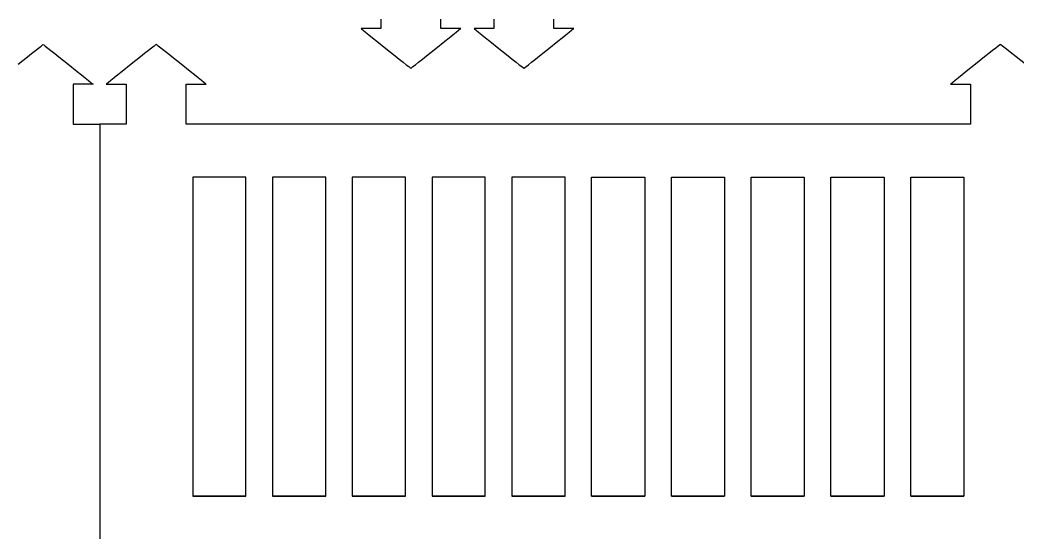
# Model space of a CAD drawing. Header units: millimetres. Extents: x 132 to 771, y 404 to 944.
# Drawn here: x 644.46 to 681.96, y 774.28 to 793.77 of the extents above; entities that cross this region are included whole.
import ezdxf

# ---------------------------------------------------------------- set-up
doc = ezdxf.new("R2010")
doc.units = ezdxf.units.MM
doc.header["$MEASUREMENT"] = 0
doc.layers.get('0').update_dxf_attribs({"linetype": 'CONTINUOUS', "true_color": 0xffffff})

msp = doc.modelspace()

# ---------------------------------------------------------------- linework, layer by layer
at = {"color": 7, "linetype": 'Continuous', "true_color": 0xffffff}
for points in [[(658.036, 793.797), (658.036, 793.685), (658.036, 793.587), (658.036, 793.515), (658.036, 793.467), (658.036, 793.45), (658.028, 793.45), (658.003, 793.45), (657.918, 793.45), (657.798, 793.45), (657.661, 793.45), (657.523, 793.45), (657.403, 793.45), (657.318, 793.45), (657.293, 793.45), (657.286, 793.45), (657.306, 793.432), (657.366, 793.385), (657.458, 793.312), (657.578, 793.215), (657.721, 793.102), (657.878, 792.975), (658.223, 792.7), (658.568, 792.425), (658.726, 792.297), (658.868, 792.185), (658.988, 792.087), (659.081, 792.015), (659.141, 791.967), (659.161, 791.95), (659.181, 791.967), (659.241, 792.015), (659.333, 792.087), (659.453, 792.185), (659.596, 792.297), (659.753, 792.425), (660.098, 792.7), (660.443, 792.975), (660.601, 793.102), (660.743, 793.215), (660.863, 793.312), (660.956, 793.385), (661.016, 793.432), (661.036, 793.45), (661.028, 793.45), (661.003, 793.45), (660.918, 793.45), (660.798, 793.45), (660.661, 793.45), (660.523, 793.45), (660.403, 793.45), (660.318, 793.45), (660.293, 793.45), (660.286, 793.45), (660.286, 793.467), (660.286, 793.515), (660.286, 793.587), (660.286, 793.685), (660.286, 793.797)], [(662.286, 793.797), (662.286, 793.685), (662.286, 793.587), (662.286, 793.515), (662.286, 793.467), (662.286, 793.45), (662.278, 793.45), (662.253, 793.45), (662.168, 793.45), (662.048, 793.45), (661.911, 793.45), (661.773, 793.45), (661.653, 793.45), (661.568, 793.45), (661.543, 793.45), (661.536, 793.45), (661.556, 793.432), (661.616, 793.385), (661.708, 793.312), (661.828, 793.215), (661.971, 793.102), (662.128, 792.975), (662.473, 792.7), (662.818, 792.425), (662.976, 792.297), (663.118, 792.185), (663.238, 792.087), (663.331, 792.015), (663.391, 791.967), (663.411, 791.95), (663.431, 791.967), (663.491, 792.015), (663.583, 792.087), (663.703, 792.185), (663.846, 792.297), (664.003, 792.425), (664.348, 792.7), (664.693, 792.975), (664.851, 793.102), (664.993, 793.215), (665.113, 793.312), (665.206, 793.385), (665.266, 793.432), (665.286, 793.45), (665.278, 793.45), (665.253, 793.45), (665.168, 793.45), (665.048, 793.45), (664.911, 793.45), (664.773, 793.45), (664.653, 793.45), (664.568, 793.45), (664.543, 793.45), (664.536, 793.45), (664.536, 793.467), (664.536, 793.515), (664.536, 793.587), (664.536, 793.685), (664.536, 793.797)], [(644.395, 792.103), (644.74, 792.378), (644.898, 792.505), (645.04, 792.618), (645.16, 792.715), (645.253, 792.788), (645.313, 792.835), (645.333, 792.853), (645.353, 792.835), (645.413, 792.788), (645.505, 792.715), (645.625, 792.618), (645.768, 792.505), (645.925, 792.378), (646.27, 792.103), (646.615, 791.828), (646.773, 791.7), (646.915, 791.588), (647.035, 791.49), (647.128, 791.418), (647.188, 791.37), (647.208, 791.353), (647.2, 791.353), (647.175, 791.353), (647.09, 791.353), (646.97, 791.353), (646.833, 791.353), (646.695, 791.353), (646.575, 791.353), (646.49, 791.353), (646.465, 791.353), (646.458, 791.353), (646.458, 791.335), (646.458, 791.288), (646.458, 791.215), (646.458, 791.118), (646.458, 791.005), (646.458, 790.878), (646.458, 790.603), (646.458, 790.328), (646.458, 790.2), (646.458, 790.088), (646.458, 789.99), (646.458, 789.918), (646.458, 789.87), (646.458, 789.853), (646.468, 789.853), (646.5, 789.853), (646.55, 789.853), (646.615, 789.853), (646.775, 789.853), (646.958, 789.853), (647.14, 789.853), (647.303, 789.853), (647.365, 789.853), (647.415, 789.853), (647.448, 789.853), (647.458, 789.853), (647.458, 789.84), (647.458, 789.808), (647.458, 789.75), (647.458, 789.673), (647.458, 789.575), (647.458, 789.458), (647.458, 789.32), (647.458, 789.165), (647.458, 788.993), (647.458, 788.803), (647.458, 788.598), (647.458, 788.375), (647.458, 787.89), (647.458, 787.353), (647.458, 786.768), (647.458, 786.143), (647.458, 785.48), (647.458, 784.79), (647.458, 784.075), (647.458, 783.345), (647.458, 781.853), (647.458, 780.36), (647.458, 779.63), (647.458, 778.915), (647.458, 778.225), (647.458, 777.563), (647.458, 776.938), (647.458, 776.353), (647.458, 775.815), (647.458, 775.33), (647.458, 775.108), (647.458, 774.903), (647.458, 774.713), (647.458, 774.54), (647.458, 774.385), (647.458, 774.248)], [(682.27, 792.103), (681.925, 792.378), (681.768, 792.505), (681.625, 792.618), (681.505, 792.715), (681.413, 792.788), (681.353, 792.835), (681.333, 792.853), (681.313, 792.835), (681.253, 792.788), (681.16, 792.715), (681.04, 792.618), (680.898, 792.505), (680.74, 792.378), (680.395, 792.103), (680.05, 791.828), (679.893, 791.7), (679.75, 791.588), (679.63, 791.49), (679.538, 791.418), (679.478, 791.37), (679.458, 791.353), (679.465, 791.353), (679.49, 791.353), (679.575, 791.353), (679.695, 791.353), (679.833, 791.353), (679.97, 791.353), (680.09, 791.353), (680.175, 791.353), (680.2, 791.353), (680.208, 791.353), (680.208, 791.335), (680.208, 791.288), (680.208, 791.215), (680.208, 791.118), (680.208, 791.005), (680.208, 790.878), (680.208, 790.603), (680.208, 790.328), (680.208, 790.2), (680.208, 790.088), (680.208, 789.99), (680.208, 789.918), (680.208, 789.87), (680.208, 789.853), (680.185, 789.853), (680.123, 789.853), (680.02, 789.853), (679.875, 789.853), (679.695, 789.853), (679.478, 789.853), (679.225, 789.853), (678.94, 789.853), (678.623, 789.853), (678.273, 789.853), (677.893, 789.853), (677.485, 789.853), (677.05, 789.853), (676.59, 789.853), (676.105, 789.853), (675.598, 789.853), (675.07, 789.853), (674.52, 789.853), (673.953, 789.853), (673.365, 789.853), (672.763, 789.853), (672.148, 789.853), (670.873, 789.853), (669.558, 789.853), (668.208, 789.853), (666.838, 789.853), (665.458, 789.853), (664.078, 789.853), (662.708, 789.853), (661.358, 789.853), (660.043, 789.853), (658.768, 789.853), (658.153, 789.853), (657.55, 789.853), (656.963, 789.853), (656.395, 789.853), (655.845, 789.853), (655.318, 789.853), (654.81, 789.853), (654.325, 789.853), (653.865, 789.853), (653.43, 789.853), (653.023, 789.853), (652.643, 789.853), (652.293, 789.853), (651.975, 789.853), (651.69, 789.853), (651.438, 789.853), (651.22, 789.853), (651.04, 789.853), (650.895, 789.853), (650.793, 789.853), (650.73, 789.853), (650.708, 789.853), (650.708, 789.87), (650.708, 789.918), (650.708, 789.99), (650.708, 790.088), (650.708, 790.2), (650.708, 790.328), (650.708, 790.603), (650.708, 790.878), (650.708, 791.005), (650.708, 791.118), (650.708, 791.215), (650.708, 791.288), (650.708, 791.335), (650.708, 791.353), (650.715, 791.353), (650.74, 791.353), (650.825, 791.353), (650.945, 791.353), (651.083, 791.353), (651.22, 791.353), (651.34, 791.353), (651.425, 791.353), (651.45, 791.353), (651.458, 791.353), (651.438, 791.37), (651.378, 791.418), (651.285, 791.49), (651.165, 791.588), (651.023, 791.7), (650.865, 791.828), (650.52, 792.103), (650.175, 792.378), (650.018, 792.505), (649.875, 792.618), (649.755, 792.715), (649.663, 792.788), (649.603, 792.835), (649.583, 792.853), (649.563, 792.835), (649.503, 792.788), (649.41, 792.715), (649.29, 792.618), (649.148, 792.505), (648.99, 792.378), (648.645, 792.103), (648.3, 791.828), (648.143, 791.7), (648, 791.588), (647.88, 791.49), (647.788, 791.418), (647.728, 791.37), (647.708, 791.353), (647.715, 791.353), (647.74, 791.353), (647.825, 791.353), (647.945, 791.353), (648.083, 791.353), (648.22, 791.353), (648.34, 791.353), (648.425, 791.353), (648.45, 791.353), (648.458, 791.353), (648.458, 791.335), (648.458, 791.288), (648.458, 791.215), (648.458, 791.118), (648.458, 791.005), (648.458, 790.878), (648.458, 790.603), (648.458, 790.328), (648.458, 790.2), (648.458, 790.088), (648.458, 789.99), (648.458, 789.918), (648.458, 789.87), (648.458, 789.853), (648.448, 789.853), (648.415, 789.853), (648.365, 789.853), (648.303, 789.853), (648.14, 789.853), (647.958, 789.853), (647.775, 789.853), (647.615, 789.853), (647.55, 789.853), (647.5, 789.853), (647.468, 789.853), (647.458, 789.853)], [(652.958, 787.853), (652.935, 787.853), (652.873, 787.853), (652.773, 787.853), (652.645, 787.853), (652.493, 787.853), (652.325, 787.853), (651.958, 787.853), (651.59, 787.853), (651.423, 787.853), (651.27, 787.853), (651.143, 787.853), (651.043, 787.853), (650.98, 787.853), (650.958, 787.853), (650.958, 787.845), (650.958, 787.818), (650.958, 787.775), (650.958, 787.718), (650.958, 787.645), (650.958, 787.555), (650.958, 787.338), (650.958, 787.065), (650.958, 786.745), (650.958, 786.38), (650.958, 785.978), (650.958, 785.54), (650.958, 785.07), (650.958, 784.573), (650.958, 784.055), (650.958, 783.52), (650.958, 782.973), (650.958, 781.853), (650.958, 780.733), (650.958, 780.185), (650.958, 779.65), (650.958, 779.133), (650.958, 778.635), (650.958, 778.165), (650.958, 777.728), (650.958, 777.325), (650.958, 776.96), (650.958, 776.64), (650.958, 776.368), (650.958, 776.15), (650.958, 776.06), (650.958, 775.988), (650.958, 775.93), (650.958, 775.888), (650.958, 775.86), (650.958, 775.853), (650.98, 775.853), (651.043, 775.853), (651.143, 775.853), (651.27, 775.853), (651.423, 775.853), (651.59, 775.853), (651.958, 775.853), (652.325, 775.853), (652.493, 775.853), (652.645, 775.853), (652.773, 775.853), (652.873, 775.853), (652.935, 775.853), (652.958, 775.853), (652.958, 775.86), (652.958, 775.888), (652.958, 775.93), (652.958, 775.988), (652.958, 776.06), (652.958, 776.15), (652.958, 776.368), (652.958, 776.64), (652.958, 776.96), (652.958, 777.325), (652.958, 777.728), (652.958, 778.165), (652.958, 778.635), (652.958, 779.133), (652.958, 779.65), (652.958, 780.185), (652.958, 780.733), (652.958, 781.853), (652.958, 782.973), (652.958, 783.52), (652.958, 784.055), (652.958, 784.573), (652.958, 785.07), (652.958, 785.538), (652.958, 785.978), (652.958, 786.38), (652.958, 786.745), (652.958, 787.065), (652.958, 787.338), (652.958, 787.555), (652.958, 787.645), (652.958, 787.718), (652.958, 787.775), (652.958, 787.818), (652.958, 787.843), (652.958, 787.853)], [(655.958, 787.853), (655.935, 787.853), (655.873, 787.853), (655.773, 787.853), (655.645, 787.853), (655.493, 787.853), (655.325, 787.853), (654.958, 787.853), (654.59, 787.853), (654.423, 787.853), (654.27, 787.853), (654.143, 787.853), (654.043, 787.853), (653.98, 787.853), (653.958, 787.853), (653.958, 787.845), (653.958, 787.818), (653.958, 787.775), (653.958, 787.718), (653.958, 787.645), (653.958, 787.555), (653.958, 787.338), (653.958, 787.065), (653.958, 786.745), (653.958, 786.38), (653.958, 785.978), (653.958, 785.54), (653.958, 785.07), (653.958, 784.573), (653.958, 784.055), (653.958, 783.52), (653.958, 782.973), (653.958, 781.853), (653.958, 780.733), (653.958, 780.185), (653.958, 779.65), (653.958, 779.133), (653.958, 778.635), (653.958, 778.165), (653.958, 777.728), (653.958, 777.325), (653.958, 776.96), (653.958, 776.64), (653.958, 776.368), (653.958, 776.15), (653.958, 776.06), (653.958, 775.988), (653.958, 775.93), (653.958, 775.888), (653.958, 775.86), (653.958, 775.853), (653.98, 775.853), (654.043, 775.853), (654.143, 775.853), (654.27, 775.853), (654.423, 775.853), (654.59, 775.853), (654.958, 775.853), (655.325, 775.853), (655.493, 775.853), (655.645, 775.853), (655.773, 775.853), (655.873, 775.853), (655.935, 775.853), (655.958, 775.853), (655.958, 775.86), (655.958, 775.888), (655.958, 775.93), (655.958, 775.988), (655.958, 776.06), (655.958, 776.15), (655.958, 776.368), (655.958, 776.64), (655.958, 776.96), (655.958, 777.325), (655.958, 777.728), (655.958, 778.165), (655.958, 778.635), (655.958, 779.133), (655.958, 779.65), (655.958, 780.185), (655.958, 780.733), (655.958, 781.853), (655.958, 782.973), (655.958, 783.52), (655.958, 784.055), (655.958, 784.573), (655.958, 785.07), (655.958, 785.538), (655.958, 785.978), (655.958, 786.38), (655.958, 786.745), (655.958, 787.065), (655.958, 787.338), (655.958, 787.555), (655.958, 787.645), (655.958, 787.718), (655.958, 787.775), (655.958, 787.818), (655.958, 787.843), (655.958, 787.853)], [(658.958, 787.853), (658.935, 787.853), (658.873, 787.853), (658.773, 787.853), (658.645, 787.853), (658.493, 787.853), (658.325, 787.853), (657.958, 787.853), (657.59, 787.853), (657.423, 787.853), (657.27, 787.853), (657.143, 787.853), (657.043, 787.853), (656.98, 787.853), (656.958, 787.853), (656.958, 787.845), (656.958, 787.818), (656.958, 787.775), (656.958, 787.718), (656.958, 787.645), (656.958, 787.555), (656.958, 787.338), (656.958, 787.065), (656.958, 786.745), (656.958, 786.38), (656.958, 785.978), (656.958, 785.54), (656.958, 785.07), (656.958, 784.573), (656.958, 784.055), (656.958, 783.52), (656.958, 782.973), (656.958, 781.853), (656.958, 780.733), (656.958, 780.185), (656.958, 779.65), (656.958, 779.133), (656.958, 778.635), (656.958, 778.165), (656.958, 777.728), (656.958, 777.325), (656.958, 776.96), (656.958, 776.64), (656.958, 776.368), (656.958, 776.15), (656.958, 776.06), (656.958, 775.988), (656.958, 775.93), (656.958, 775.888), (656.958, 775.86), (656.958, 775.853), (656.98, 775.853), (657.043, 775.853), (657.143, 775.853), (657.27, 775.853), (657.423, 775.853), (657.59, 775.853), (657.958, 775.853), (658.325, 775.853), (658.493, 775.853), (658.645, 775.853), (658.773, 775.853), (658.873, 775.853), (658.935, 775.853), (658.958, 775.853), (658.958, 775.86), (658.958, 775.888), (658.958, 775.93), (658.958, 775.988), (658.958, 776.06), (658.958, 776.15), (658.958, 776.368), (658.958, 776.64), (658.958, 776.96), (658.958, 777.325), (658.958, 777.728), (658.958, 778.165), (658.958, 778.635), (658.958, 779.133), (658.958, 779.65), (658.958, 780.185), (658.958, 780.733), (658.958, 781.853), (658.958, 782.973), (658.958, 783.52), (658.958, 784.055), (658.958, 784.573), (658.958, 785.07), (658.958, 785.538), (658.958, 785.978), (658.958, 786.38), (658.958, 786.745), (658.958, 787.065), (658.958, 787.338), (658.958, 787.555), (658.958, 787.645), (658.958, 787.718), (658.958, 787.775), (658.958, 787.818), (658.958, 787.843), (658.958, 787.853)], [(661.958, 787.853), (661.935, 787.853), (661.873, 787.853), (661.773, 787.853), (661.645, 787.853), (661.493, 787.853), (661.325, 787.853), (660.958, 787.853), (660.59, 787.853), (660.423, 787.853), (660.27, 787.853), (660.143, 787.853), (660.043, 787.853), (659.98, 787.853), (659.958, 787.853), (659.958, 787.845), (659.958, 787.818), (659.958, 787.775), (659.958, 787.718), (659.958, 787.645), (659.958, 787.555), (659.958, 787.338), (659.958, 787.065), (659.958, 786.745), (659.958, 786.38), (659.958, 785.978), (659.958, 785.54), (659.958, 785.07), (659.958, 784.573), (659.958, 784.055), (659.958, 783.52), (659.958, 782.973), (659.958, 781.853), (659.958, 780.733), (659.958, 780.185), (659.958, 779.65), (659.958, 779.133), (659.958, 778.635), (659.958, 778.165), (659.958, 777.728), (659.958, 777.325), (659.958, 776.96), (659.958, 776.64), (659.958, 776.368), (659.958, 776.15), (659.958, 776.06), (659.958, 775.988), (659.958, 775.93), (659.958, 775.888), (659.958, 775.86), (659.958, 775.853), (659.98, 775.853), (660.043, 775.853), (660.143, 775.853), (660.27, 775.853), (660.423, 775.853), (660.59, 775.853), (660.958, 775.853), (661.325, 775.853), (661.493, 775.853), (661.645, 775.853), (661.773, 775.853), (661.873, 775.853), (661.935, 775.853), (661.958, 775.853), (661.958, 775.86), (661.958, 775.888), (661.958, 775.93), (661.958, 775.988), (661.958, 776.06), (661.958, 776.15), (661.958, 776.368), (661.958, 776.64), (661.958, 776.96), (661.958, 777.325), (661.958, 777.728), (661.958, 778.165), (661.958, 778.635), (661.958, 779.133), (661.958, 779.65), (661.958, 780.185), (661.958, 780.733), (661.958, 781.853), (661.958, 782.973), (661.958, 783.52), (661.958, 784.055), (661.958, 784.573), (661.958, 785.07), (661.958, 785.538), (661.958, 785.978), (661.958, 786.38), (661.958, 786.745), (661.958, 787.065), (661.958, 787.338), (661.958, 787.555), (661.958, 787.645), (661.958, 787.718), (661.958, 787.775), (661.958, 787.818), (661.958, 787.843), (661.958, 787.853)], [(664.958, 787.853), (664.935, 787.853), (664.873, 787.853), (664.773, 787.853), (664.645, 787.853), (664.493, 787.853), (664.325, 787.853), (663.958, 787.853), (663.59, 787.853), (663.423, 787.853), (663.27, 787.853), (663.143, 787.853), (663.043, 787.853), (662.98, 787.853), (662.958, 787.853), (662.958, 787.845), (662.958, 787.818), (662.958, 787.775), (662.958, 787.718), (662.958, 787.645), (662.958, 787.555), (662.958, 787.338), (662.958, 787.065), (662.958, 786.745), (662.958, 786.38), (662.958, 785.978), (662.958, 785.54), (662.958, 785.07), (662.958, 784.573), (662.958, 784.055), (662.958, 783.52), (662.958, 782.973), (662.958, 781.853), (662.958, 780.733), (662.958, 780.185), (662.958, 779.65), (662.958, 779.133), (662.958, 778.635), (662.958, 778.165), (662.958, 777.728), (662.958, 777.325), (662.958, 776.96), (662.958, 776.64), (662.958, 776.368), (662.958, 776.15), (662.958, 776.06), (662.958, 775.988), (662.958, 775.93), (662.958, 775.888), (662.958, 775.86), (662.958, 775.853), (662.98, 775.853), (663.043, 775.853), (663.143, 775.853), (663.27, 775.853), (663.423, 775.853), (663.59, 775.853), (663.958, 775.853), (664.325, 775.853), (664.493, 775.853), (664.645, 775.853), (664.773, 775.853), (664.873, 775.853), (664.935, 775.853), (664.958, 775.853), (664.958, 775.86), (664.958, 775.888), (664.958, 775.93), (664.958, 775.988), (664.958, 776.06), (664.958, 776.15), (664.958, 776.368), (664.958, 776.64), (664.958, 776.96), (664.958, 777.325), (664.958, 777.728), (664.958, 778.165), (664.958, 778.635), (664.958, 779.133), (664.958, 779.65), (664.958, 780.185), (664.958, 780.733), (664.958, 781.853), (664.958, 782.973), (664.958, 783.52), (664.958, 784.055), (664.958, 784.573), (664.958, 785.07), (664.958, 785.538), (664.958, 785.978), (664.958, 786.38), (664.958, 786.745), (664.958, 787.065), (664.958, 787.338), (664.958, 787.555), (664.958, 787.645), (664.958, 787.718), (664.958, 787.775), (664.958, 787.818), (664.958, 787.843), (664.958, 787.853)], [(665.958, 787.853), (665.98, 787.853), (666.043, 787.853), (666.143, 787.853), (666.27, 787.853), (666.423, 787.853), (666.59, 787.853), (666.958, 787.853), (667.325, 787.853), (667.493, 787.853), (667.645, 787.853), (667.773, 787.853), (667.873, 787.853), (667.935, 787.853), (667.958, 787.853), (667.958, 787.845), (667.958, 787.818), (667.958, 787.775), (667.958, 787.718), (667.958, 787.645), (667.958, 787.555), (667.958, 787.338), (667.958, 787.065), (667.958, 786.745), (667.958, 786.38), (667.958, 785.978), (667.958, 785.54), (667.958, 785.07), (667.958, 784.573), (667.958, 784.055), (667.958, 783.52), (667.958, 782.973), (667.958, 781.853), (667.958, 780.733), (667.958, 780.185), (667.958, 779.65), (667.958, 779.133), (667.958, 778.635), (667.958, 778.165), (667.958, 777.728), (667.958, 777.325), (667.958, 776.96), (667.958, 776.64), (667.958, 776.368), (667.958, 776.15), (667.958, 776.06), (667.958, 775.988), (667.958, 775.93), (667.958, 775.888), (667.958, 775.86), (667.958, 775.853), (667.935, 775.853), (667.873, 775.853), (667.773, 775.853), (667.645, 775.853), (667.493, 775.853), (667.325, 775.853), (666.958, 775.853), (666.59, 775.853), (666.423, 775.853), (666.27, 775.853), (666.143, 775.853), (666.043, 775.853), (665.98, 775.853), (665.958, 775.853), (665.958, 775.86), (665.958, 775.888), (665.958, 775.93), (665.958, 775.988), (665.958, 776.06), (665.958, 776.15), (665.958, 776.368), (665.958, 776.64), (665.958, 776.96), (665.958, 777.325), (665.958, 777.728), (665.958, 778.165), (665.958, 778.635), (665.958, 779.133), (665.958, 779.65), (665.958, 780.185), (665.958, 780.733), (665.958, 781.853), (665.958, 782.973), (665.958, 783.52), (665.958, 784.055), (665.958, 784.573), (665.958, 785.07), (665.958, 785.538), (665.958, 785.978), (665.958, 786.38), (665.958, 786.745), (665.958, 787.065), (665.958, 787.338), (665.958, 787.555), (665.958, 787.645), (665.958, 787.718), (665.958, 787.775), (665.958, 787.818), (665.958, 787.843), (665.958, 787.853)], [(668.958, 787.853), (668.98, 787.853), (669.043, 787.853), (669.143, 787.853), (669.27, 787.853), (669.423, 787.853), (669.59, 787.853), (669.958, 787.853), (670.325, 787.853), (670.493, 787.853), (670.645, 787.853), (670.773, 787.853), (670.873, 787.853), (670.935, 787.853), (670.958, 787.853), (670.958, 787.845), (670.958, 787.818), (670.958, 787.775), (670.958, 787.718), (670.958, 787.645), (670.958, 787.555), (670.958, 787.338), (670.958, 787.065), (670.958, 786.745), (670.958, 786.38), (670.958, 785.978), (670.958, 785.54), (670.958, 785.07), (670.958, 784.573), (670.958, 784.055), (670.958, 783.52), (670.958, 782.973), (670.958, 781.853), (670.958, 780.733), (670.958, 780.185), (670.958, 779.65), (670.958, 779.133), (670.958, 778.635), (670.958, 778.165), (670.958, 777.728), (670.958, 777.325), (670.958, 776.96), (670.958, 776.64), (670.958, 776.368), (670.958, 776.15), (670.958, 776.06), (670.958, 775.988), (670.958, 775.93), (670.958, 775.888), (670.958, 775.86), (670.958, 775.853), (670.935, 775.853), (670.873, 775.853), (670.773, 775.853), (670.645, 775.853), (670.493, 775.853), (670.325, 775.853), (669.958, 775.853), (669.59, 775.853), (669.423, 775.853), (669.27, 775.853), (669.143, 775.853), (669.043, 775.853), (668.98, 775.853), (668.958, 775.853), (668.958, 775.86), (668.958, 775.888), (668.958, 775.93), (668.958, 775.988), (668.958, 776.06), (668.958, 776.15), (668.958, 776.368), (668.958, 776.64), (668.958, 776.96), (668.958, 777.325), (668.958, 777.728), (668.958, 778.165), (668.958, 778.635), (668.958, 779.133), (668.958, 779.65), (668.958, 780.185), (668.958, 780.733), (668.958, 781.853), (668.958, 782.973), (668.958, 783.52), (668.958, 784.055), (668.958, 784.573), (668.958, 785.07), (668.958, 785.538), (668.958, 785.978), (668.958, 786.38), (668.958, 786.745), (668.958, 787.065), (668.958, 787.338), (668.958, 787.555), (668.958, 787.645), (668.958, 787.718), (668.958, 787.775), (668.958, 787.818), (668.958, 787.843), (668.958, 787.853)], [(671.958, 787.853), (671.98, 787.853), (672.043, 787.853), (672.143, 787.853), (672.27, 787.853), (672.423, 787.853), (672.59, 787.853), (672.958, 787.853), (673.325, 787.853), (673.493, 787.853), (673.645, 787.853), (673.773, 787.853), (673.873, 787.853), (673.935, 787.853), (673.958, 787.853), (673.958, 787.845), (673.958, 787.818), (673.958, 787.775), (673.958, 787.718), (673.958, 787.645), (673.958, 787.555), (673.958, 787.338), (673.958, 787.065), (673.958, 786.745), (673.958, 786.38), (673.958, 785.978), (673.958, 785.54), (673.958, 785.07), (673.958, 784.573), (673.958, 784.055), (673.958, 783.52), (673.958, 782.973), (673.958, 781.853), (673.958, 780.733), (673.958, 780.185), (673.958, 779.65), (673.958, 779.133), (673.958, 778.635), (673.958, 778.165), (673.958, 777.728), (673.958, 777.325), (673.958, 776.96), (673.958, 776.64), (673.958, 776.368), (673.958, 776.15), (673.958, 776.06), (673.958, 775.988), (673.958, 775.93), (673.958, 775.888), (673.958, 775.86), (673.958, 775.853), (673.935, 775.853), (673.873, 775.853), (673.773, 775.853), (673.645, 775.853), (673.493, 775.853), (673.325, 775.853), (672.958, 775.853), (672.59, 775.853), (672.423, 775.853), (672.27, 775.853), (672.143, 775.853), (672.043, 775.853), (671.98, 775.853), (671.958, 775.853), (671.958, 775.86), (671.958, 775.888), (671.958, 775.93), (671.958, 775.988), (671.958, 776.06), (671.958, 776.15), (671.958, 776.368), (671.958, 776.64), (671.958, 776.96), (671.958, 777.325), (671.958, 777.728), (671.958, 778.165), (671.958, 778.635), (671.958, 779.133), (671.958, 779.65), (671.958, 780.185), (671.958, 780.733), (671.958, 781.853), (671.958, 782.973), (671.958, 783.52), (671.958, 784.055), (671.958, 784.573), (671.958, 785.07), (671.958, 785.538), (671.958, 785.978), (671.958, 786.38), (671.958, 786.745), (671.958, 787.065), (671.958, 787.338), (671.958, 787.555), (671.958, 787.645), (671.958, 787.718), (671.958, 787.775), (671.958, 787.818), (671.958, 787.843), (671.958, 787.853)], [(674.958, 787.853), (674.98, 787.853), (675.043, 787.853), (675.143, 787.853), (675.27, 787.853), (675.423, 787.853), (675.59, 787.853), (675.958, 787.853), (676.325, 787.853), (676.493, 787.853), (676.645, 787.853), (676.773, 787.853), (676.873, 787.853), (676.935, 787.853), (676.958, 787.853), (676.958, 787.845), (676.958, 787.818), (676.958, 787.775), (676.958, 787.718), (676.958, 787.645), (676.958, 787.555), (676.958, 787.338), (676.958, 787.065), (676.958, 786.745), (676.958, 786.38), (676.958, 785.978), (676.958, 785.54), (676.958, 785.07), (676.958, 784.573), (676.958, 784.055), (676.958, 783.52), (676.958, 782.973), (676.958, 781.853), (676.958, 780.733), (676.958, 780.185), (676.958, 779.65), (676.958, 779.133), (676.958, 778.635), (676.958, 778.165), (676.958, 777.728), (676.958, 777.325), (676.958, 776.96), (676.958, 776.64), (676.958, 776.368), (676.958, 776.15), (676.958, 776.06), (676.958, 775.988), (676.958, 775.93), (676.958, 775.888), (676.958, 775.86), (676.958, 775.853), (676.935, 775.853), (676.873, 775.853), (676.773, 775.853), (676.645, 775.853), (676.493, 775.853), (676.325, 775.853), (675.958, 775.853), (675.59, 775.853), (675.423, 775.853), (675.27, 775.853), (675.143, 775.853), (675.043, 775.853), (674.98, 775.853), (674.958, 775.853), (674.958, 775.86), (674.958, 775.888), (674.958, 775.93), (674.958, 775.988), (674.958, 776.06), (674.958, 776.15), (674.958, 776.368), (674.958, 776.64), (674.958, 776.96), (674.958, 777.325), (674.958, 777.728), (674.958, 778.165), (674.958, 778.635), (674.958, 779.133), (674.958, 779.65), (674.958, 780.185), (674.958, 780.733), (674.958, 781.853), (674.958, 782.973), (674.958, 783.52), (674.958, 784.055), (674.958, 784.573), (674.958, 785.07), (674.958, 785.538), (674.958, 785.978), (674.958, 786.38), (674.958, 786.745), (674.958, 787.065), (674.958, 787.338), (674.958, 787.555), (674.958, 787.645), (674.958, 787.718), (674.958, 787.775), (674.958, 787.818), (674.958, 787.843), (674.958, 787.853)], [(677.958, 787.853), (677.98, 787.853), (678.043, 787.853), (678.143, 787.853), (678.27, 787.853), (678.423, 787.853), (678.59, 787.853), (678.958, 787.853), (679.325, 787.853), (679.493, 787.853), (679.645, 787.853), (679.773, 787.853), (679.873, 787.853), (679.935, 787.853), (679.958, 787.853), (679.958, 787.845), (679.958, 787.818), (679.958, 787.775), (679.958, 787.718), (679.958, 787.645), (679.958, 787.555), (679.958, 787.338), (679.958, 787.065), (679.958, 786.745), (679.958, 786.38), (679.958, 785.978), (679.958, 785.54), (679.958, 785.07), (679.958, 784.573), (679.958, 784.055), (679.958, 783.52), (679.958, 782.973), (679.958, 781.853), (679.958, 780.733), (679.958, 780.185), (679.958, 779.65), (679.958, 779.133), (679.958, 778.635), (679.958, 778.165), (679.958, 777.728), (679.958, 777.325), (679.958, 776.96), (679.958, 776.64), (679.958, 776.368), (679.958, 776.15), (679.958, 776.06), (679.958, 775.988), (679.958, 775.93), (679.958, 775.888), (679.958, 775.86), (679.958, 775.853), (679.935, 775.853), (679.873, 775.853), (679.773, 775.853), (679.645, 775.853), (679.493, 775.853), (679.325, 775.853), (678.958, 775.853), (678.59, 775.853), (678.423, 775.853), (678.27, 775.853), (678.143, 775.853), (678.043, 775.853), (677.98, 775.853), (677.958, 775.853), (677.958, 775.86), (677.958, 775.888), (677.958, 775.93), (677.958, 775.988), (677.958, 776.06), (677.958, 776.15), (677.958, 776.368), (677.958, 776.64), (677.958, 776.96), (677.958, 777.325), (677.958, 777.728), (677.958, 778.165), (677.958, 778.635), (677.958, 779.133), (677.958, 779.65), (677.958, 780.185), (677.958, 780.733), (677.958, 781.853), (677.958, 782.973), (677.958, 783.52), (677.958, 784.055), (677.958, 784.573), (677.958, 785.07), (677.958, 785.538), (677.958, 785.978), (677.958, 786.38), (677.958, 786.745), (677.958, 787.065), (677.958, 787.338), (677.958, 787.555), (677.958, 787.645), (677.958, 787.718), (677.958, 787.775), (677.958, 787.818), (677.958, 787.843), (677.958, 787.853)], [(652.958, 775.853), (652.935, 775.853), (652.873, 775.853), (652.773, 775.853), (652.645, 775.853), (652.493, 775.853), (652.325, 775.853), (651.958, 775.853), (651.59, 775.853), (651.423, 775.853), (651.27, 775.853), (651.143, 775.853), (651.043, 775.853), (650.98, 775.853), (650.958, 775.853)], [(655.958, 775.853), (655.935, 775.853), (655.873, 775.853), (655.773, 775.853), (655.645, 775.853), (655.493, 775.853), (655.325, 775.853), (654.958, 775.853), (654.59, 775.853), (654.423, 775.853), (654.27, 775.853), (654.143, 775.853), (654.043, 775.853), (653.98, 775.853), (653.958, 775.853)], [(658.958, 775.853), (658.935, 775.853), (658.873, 775.853), (658.773, 775.853), (658.645, 775.853), (658.493, 775.853), (658.325, 775.853), (657.958, 775.853), (657.59, 775.853), (657.423, 775.853), (657.27, 775.853), (657.143, 775.853), (657.043, 775.853), (656.98, 775.853), (656.958, 775.853)], [(661.958, 775.853), (661.935, 775.853), (661.873, 775.853), (661.773, 775.853), (661.645, 775.853), (661.493, 775.853), (661.325, 775.853), (660.958, 775.853), (660.59, 775.853), (660.423, 775.853), (660.27, 775.853), (660.143, 775.853), (660.043, 775.853), (659.98, 775.853), (659.958, 775.853)], [(664.958, 775.853), (664.935, 775.853), (664.873, 775.853), (664.773, 775.853), (664.645, 775.853), (664.493, 775.853), (664.325, 775.853), (663.958, 775.853), (663.59, 775.853), (663.423, 775.853), (663.27, 775.853), (663.143, 775.853), (663.043, 775.853), (662.98, 775.853), (662.958, 775.853)], [(665.958, 775.853), (665.98, 775.853), (666.043, 775.853), (666.143, 775.853), (666.27, 775.853), (666.423, 775.853), (666.59, 775.853), (666.958, 775.853), (667.325, 775.853), (667.493, 775.853), (667.645, 775.853), (667.773, 775.853), (667.873, 775.853), (667.935, 775.853), (667.958, 775.853)], [(668.958, 775.853), (668.98, 775.853), (669.043, 775.853), (669.143, 775.853), (669.27, 775.853), (669.423, 775.853), (669.59, 775.853), (669.958, 775.853), (670.325, 775.853), (670.493, 775.853), (670.645, 775.853), (670.773, 775.853), (670.873, 775.853), (670.935, 775.853), (670.958, 775.853)], [(671.958, 775.853), (671.98, 775.853), (672.043, 775.853), (672.143, 775.853), (672.27, 775.853), (672.423, 775.853), (672.59, 775.853), (672.958, 775.853), (673.325, 775.853), (673.493, 775.853), (673.645, 775.853), (673.773, 775.853), (673.873, 775.853), (673.935, 775.853), (673.958, 775.853)], [(674.958, 775.853), (674.98, 775.853), (675.043, 775.853), (675.143, 775.853), (675.27, 775.853), (675.423, 775.853), (675.59, 775.853), (675.958, 775.853), (676.325, 775.853), (676.493, 775.853), (676.645, 775.853), (676.773, 775.853), (676.873, 775.853), (676.935, 775.853), (676.958, 775.853)], [(677.958, 775.853), (677.98, 775.853), (678.043, 775.853), (678.143, 775.853), (678.27, 775.853), (678.423, 775.853), (678.59, 775.853), (678.958, 775.853), (679.325, 775.853), (679.493, 775.853), (679.645, 775.853), (679.773, 775.853), (679.873, 775.853), (679.935, 775.853), (679.958, 775.853)]]:
    msp.add_lwpolyline(points, dxfattribs=at)

doc.saveas('drawing.dxf')
